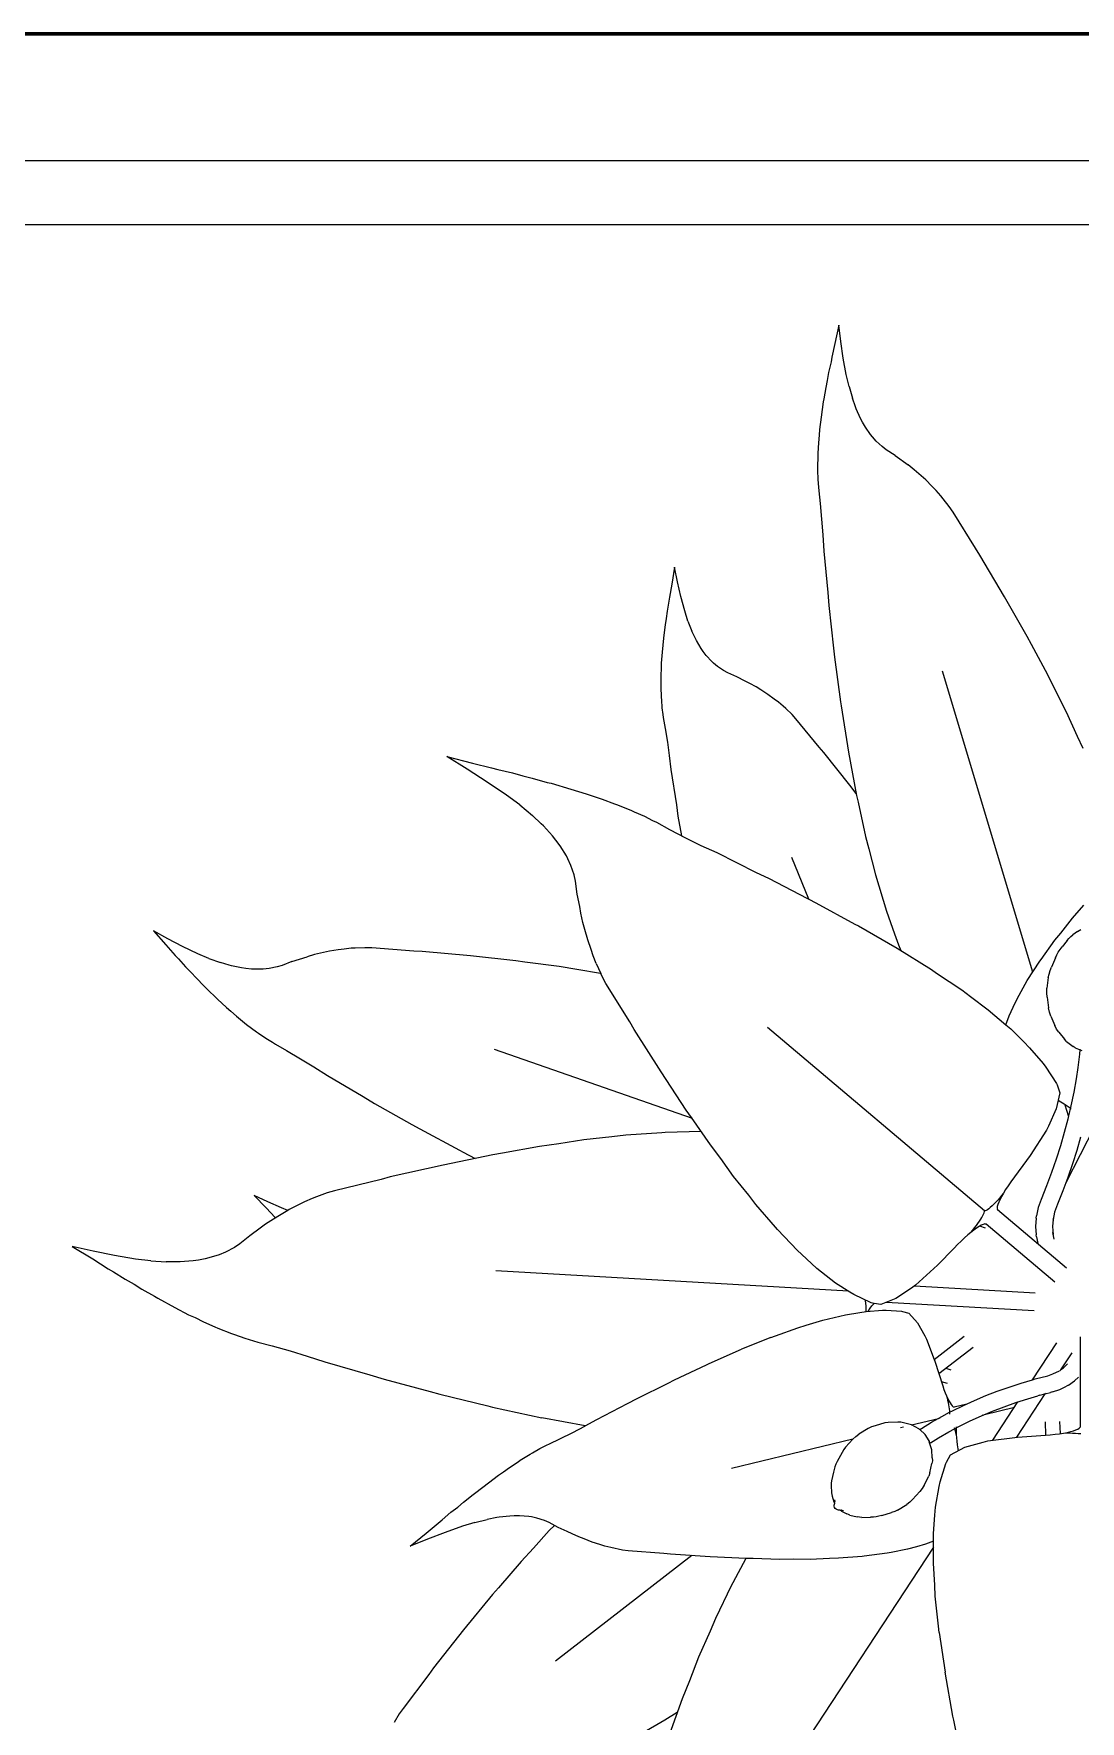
# Model space of a CAD drawing. Header units: metres. Extents: x 244.4 to 340.3, y -4.1 to 64.3.
# Drawn here: x 307.914 to 308.326, y 35.773 to 36.437 of the extents above; entities that cross this region are included whole.
import ezdxf

# ---------------------------------------------------------------- set-up
doc = ezdxf.new("R2010")
doc.units = ezdxf.units.M
doc.layers.add('A-WALL', color=6, linetype='Continuous', lineweight=60)
doc.layers.add('Edges', color=7, linetype='Continuous')

msp = doc.modelspace()

# ---------------------------------------------------------------- linework, layer by layer
at = {"layer": 'A-WALL'}
msp.add_line((305.65535, 36.4373), (311.50535, 36.4373), dxfattribs=at)
at = {"layer": 'Edges'}
for p, q in [((309.54113, 36.3873), (307.71605, 36.3873)), ((305.65535, 36.3623), (311.50535, 36.3623)), ((308.23061, 36.32262), (308.22907, 36.31547)), ((308.23143, 36.31618), (308.23061, 36.32262)), ((308.22907, 36.31547), (308.22782, 36.31002)), ((308.23236, 36.30969), (308.23143, 36.31618)), ((308.22656, 36.30402), (308.22606, 36.30096)), ((308.22752, 36.30824), (308.22656, 36.30402)), ((308.22782, 36.31002), (308.22752, 36.30824)), ((308.23354, 36.3032), (308.23236, 36.30969)), ((308.22545, 36.29818), (308.22474, 36.29369)), ((308.22606, 36.30096), (308.22545, 36.29818)), ((308.2346, 36.29857), (308.23354, 36.3032)), ((308.2346, 36.29857), (308.23594, 36.29395)), ((308.22449, 36.29246), (308.22364, 36.28647)), ((308.22474, 36.29369), (308.22449, 36.29246)), ((308.23717, 36.29053), (308.23594, 36.29395)), ((308.23747, 36.28971), (308.23717, 36.29053)), ((308.22364, 36.28647), (308.22303, 36.28161)), ((308.23917, 36.28595), (308.23747, 36.28971)), ((308.23997, 36.28449), (308.23917, 36.28595)), ((308.24105, 36.28259), (308.23997, 36.28449)), ((308.22287, 36.27936), (308.22257, 36.27642)), ((308.22303, 36.28161), (308.22287, 36.27936)), ((308.2431, 36.2796), (308.24105, 36.28259)), ((308.24378, 36.27879), (308.2431, 36.2796)), ((308.24529, 36.27707), (308.24378, 36.27879)), ((308.2223, 36.27138), (308.22223, 36.26656)), ((308.22238, 36.27237), (308.2223, 36.27138)), ((308.22257, 36.27642), (308.22238, 36.27237)), ((308.24763, 36.2749), (308.24529, 36.27707)), ((308.24928, 36.27366), (308.24763, 36.2749)), ((308.25274, 36.2714), (308.24928, 36.27366)), ((308.25274, 36.2714), (308.25783, 36.2677)), ((308.22223, 36.26656), (308.22227, 36.26556)), ((308.22227, 36.26556), (308.22234, 36.26196)), ((308.26024, 36.26577), (308.25783, 36.2677)), ((308.26202, 36.26421), (308.26024, 36.26577)), ((308.26476, 36.26178), (308.26202, 36.26421)), ((308.22234, 36.26196), (308.22258, 36.25896)), ((308.22258, 36.25896), (308.22267, 36.25752)), ((308.22267, 36.25752), (308.22321, 36.25256)), ((308.2672, 36.25932), (308.26476, 36.26178)), ((308.26883, 36.25765), (308.2672, 36.25932)), ((308.27069, 36.25554), (308.26883, 36.25765)), ((308.22321, 36.25256), (308.22379, 36.2463)), ((308.27163, 36.25437), (308.27069, 36.25554)), ((308.27402, 36.25131), (308.27163, 36.25437)), ((308.27551, 36.24911), (308.27402, 36.25131)), ((308.22379, 36.2463), (308.22428, 36.24016)), ((308.2843, 36.23495), (308.27551, 36.24911)), ((308.22428, 36.24016), (308.2247, 36.23377)), ((308.2247, 36.23377), (308.22623, 36.21753)), ((308.28606, 36.23221), (308.2843, 36.23495)), ((308.2958, 36.21586), (308.28606, 36.23221)), ((308.16602, 36.22747), (308.16491, 36.22081)), ((308.1672, 36.22173), (308.16602, 36.22747)), ((308.16491, 36.22081), (308.16398, 36.21572)), ((308.16848, 36.21597), (308.1672, 36.22173)), ((308.22623, 36.21753), (308.22665, 36.21236)), ((308.16379, 36.21408), (308.16308, 36.21017)), ((308.16398, 36.21572), (308.16379, 36.21408)), ((308.16999, 36.21027), (308.16848, 36.21597)), ((308.22665, 36.21236), (308.22854, 36.19563)), ((308.30471, 36.20021), (308.2958, 36.21586)), ((308.16229, 36.20477), (308.16183, 36.20066)), ((308.16274, 36.20734), (308.16229, 36.20477)), ((308.16308, 36.21017), (308.16274, 36.20734)), ((308.17127, 36.20624), (308.16999, 36.21027)), ((308.17127, 36.20624), (308.17283, 36.20227)), ((308.16164, 36.19953), (308.16112, 36.19406)), ((308.16183, 36.20066), (308.16164, 36.19953)), ((308.17422, 36.19935), (308.17283, 36.20227)), ((308.17456, 36.19866), (308.17422, 36.19935)), ((308.17641, 36.19552), (308.17456, 36.19866)), ((308.30637, 36.19705), (308.30471, 36.20021)), ((308.16112, 36.19406), (308.16076, 36.18965)), ((308.17727, 36.19432), (308.17641, 36.19552)), ((308.17842, 36.19277), (308.17727, 36.19432)), ((308.18059, 36.19037), (308.17842, 36.19277)), ((308.22854, 36.19563), (308.22891, 36.19208)), ((308.22891, 36.19208), (308.23127, 36.17452)), ((308.31283, 36.18506), (308.30637, 36.19705)), ((308.16072, 36.18763), (308.16056, 36.18499)), ((308.16056, 36.18499), (308.16058, 36.18136)), ((308.16076, 36.18965), (308.16072, 36.18763)), ((308.18129, 36.18973), (308.18059, 36.19037)), ((308.18286, 36.1884), (308.18129, 36.18973)), ((308.18526, 36.18678), (308.18286, 36.1884)), ((308.18695, 36.18589), (308.18526, 36.18678)), ((308.19044, 36.18433), (308.18695, 36.18589)), ((308.1938, 36.18263), (308.19044, 36.18433)), ((308.30691, 36.06822), (308.27141, 36.18657)), ((308.31595, 36.17874), (308.31283, 36.18506)), ((308.16058, 36.18136), (308.16055, 36.18048)), ((308.16055, 36.18048), (308.16071, 36.1762)), ((308.19561, 36.18172), (308.1938, 36.18263)), ((308.19806, 36.18034), (308.19561, 36.18172)), ((308.19988, 36.17919), (308.19806, 36.18034)), ((308.20267, 36.17742), (308.19988, 36.17919)), ((308.32017, 36.17037), (308.31595, 36.17874)), ((308.16071, 36.1762), (308.16079, 36.17532)), ((308.16079, 36.17532), (308.16103, 36.17216)), ((308.16103, 36.17216), (308.16141, 36.16954)), ((308.20518, 36.17558), (308.20267, 36.17742)), ((308.20684, 36.17434), (308.20518, 36.17558)), ((308.20875, 36.17275), (308.20684, 36.17434)), ((308.20973, 36.17184), (308.20875, 36.17275)), ((308.21219, 36.1695), (308.20973, 36.17184)), ((308.23127, 36.17452), (308.23148, 36.17287)), ((308.23148, 36.17287), (308.23438, 36.15471)), ((308.16141, 36.16954), (308.16156, 36.16829)), ((308.16156, 36.16829), (308.16231, 36.16401)), ((308.21374, 36.1678), (308.21219, 36.1695)), ((308.22293, 36.15667), (308.21374, 36.1678)), ((308.32451, 36.16089), (308.32017, 36.17037)), ((308.16231, 36.16401), (308.16315, 36.15861)), ((308.16315, 36.15861), (308.16389, 36.15332)), ((308.32674, 36.15614), (308.32451, 36.16089)), ((308.08445, 36.14799), (308.07644, 36.153)), ((308.07644, 36.153), (308.08647, 36.15039)), ((308.16389, 36.15332), (308.16456, 36.14784)), ((308.22475, 36.15453), (308.22293, 36.15667)), ((308.23494, 36.1417), (308.22475, 36.15453)), ((308.23438, 36.15471), (308.23759, 36.13765)), ((308.09232, 36.14296), (308.08445, 36.14799)), ((308.08647, 36.15039), (308.09405, 36.14859)), ((308.09405, 36.14859), (308.09646, 36.14786)), ((308.09646, 36.14786), (308.10221, 36.14654)), ((308.10221, 36.14654), (308.1063, 36.14536)), ((308.1063, 36.14536), (308.11003, 36.14451)), ((308.11003, 36.14451), (308.1159, 36.14282)), ((308.16456, 36.14784), (308.16671, 36.13395)), ((308.0999, 36.13778), (308.09232, 36.14296)), ((308.10509, 36.13392), (308.0999, 36.13778)), ((308.1159, 36.14282), (308.11751, 36.14245)), ((308.11751, 36.14245), (308.12517, 36.14019)), ((308.12517, 36.14019), (308.13124, 36.13836)), ((308.13124, 36.13836), (308.13398, 36.13737)), ((308.23745, 36.1384), (308.23494, 36.1417)), ((308.10509, 36.13392), (308.11006, 36.1298)), ((308.13398, 36.13737), (308.13754, 36.13624)), ((308.13754, 36.13624), (308.14235, 36.13442)), ((308.14235, 36.13442), (308.14351, 36.13403)), ((308.14351, 36.13403), (308.14904, 36.13178)), ((308.14904, 36.13178), (308.15015, 36.13125)), ((308.15015, 36.13125), (308.15412, 36.1295)), ((308.16671, 36.13395), (308.16733, 36.12955)), ((308.23759, 36.13765), (308.23819, 36.13499)), ((308.23819, 36.13499), (308.24115, 36.12156)), ((308.11359, 36.12648), (308.11006, 36.1298)), ((308.11441, 36.1257), (308.11359, 36.12648)), ((308.11801, 36.12175), (308.11441, 36.1257)), ((308.15412, 36.1295), (308.15733, 36.12784)), ((308.15733, 36.12784), (308.15885, 36.1271)), ((308.15885, 36.1271), (308.16395, 36.12431)), ((308.16733, 36.12955), (308.16869, 36.12184)), ((308.11935, 36.12005), (308.11801, 36.12175)), ((308.121, 36.11784), (308.11935, 36.12005)), ((308.12343, 36.11395), (308.121, 36.11784)), ((308.16395, 36.12431), (308.17029, 36.12101)), ((308.17029, 36.12101), (308.17637, 36.11803)), ((308.17637, 36.11803), (308.18257, 36.11517)), ((308.24115, 36.12156), (308.24242, 36.11668)), ((308.12403, 36.11275), (308.12343, 36.11395)), ((308.12521, 36.11016), (308.12403, 36.11275)), ((308.18257, 36.11517), (308.19809, 36.10738)), ((308.21879, 36.09683), (308.21215, 36.11325)), ((308.24242, 36.11668), (308.24508, 36.10642)), ((308.12647, 36.10641), (308.12521, 36.11016)), ((308.12703, 36.10389), (308.12647, 36.10641)), ((308.19809, 36.10738), (308.20293, 36.10508)), ((308.20293, 36.10508), (308.21832, 36.09707)), ((308.24508, 36.10642), (308.24937, 36.0922)), ((308.12774, 36.09888), (308.12703, 36.10389)), ((308.12869, 36.09395), (308.12774, 36.09888)), ((308.12916, 36.09133), (308.12869, 36.09395)), ((308.12998, 36.08772), (308.12916, 36.09133)), ((308.21832, 36.09707), (308.21879, 36.09683)), ((308.21879, 36.09683), (308.22151, 36.09549)), ((308.22151, 36.09549), (308.23695, 36.08706)), ((308.24937, 36.0922), (308.25251, 36.08321)), ((308.32249, 36.08941), (308.32694, 36.09453)), ((308.13074, 36.085), (308.12998, 36.08772)), ((308.13184, 36.08086), (308.13074, 36.085)), ((308.23695, 36.08706), (308.23837, 36.08632)), ((308.23837, 36.08632), (308.25356, 36.07755)), ((308.31788, 36.08348), (308.32249, 36.08941)), ((308.32514, 36.0846), (308.32582, 36.08491)), ((307.9667, 36.08129), (307.96101, 36.08439)), ((307.96101, 36.08439), (307.96589, 36.07896)), ((307.96589, 36.07896), (307.96958, 36.07474)), ((307.97251, 36.07823), (307.9667, 36.08129)), ((307.97845, 36.07538), (307.97251, 36.07823)), ((308.13314, 36.07705), (308.13184, 36.08086)), ((308.25251, 36.08321), (308.25404, 36.07889)), ((308.25404, 36.07889), (308.25493, 36.0767)), ((308.31016, 36.07313), (308.3156, 36.08069)), ((308.3156, 36.08069), (308.31788, 36.08348)), ((308.31762, 36.07713), (308.31839, 36.07816)), ((308.32035, 36.08065), (308.31839, 36.07816)), ((308.32035, 36.08065), (308.32105, 36.08144)), ((308.32105, 36.08144), (308.32181, 36.08215)), ((308.32181, 36.08215), (308.32263, 36.0828)), ((308.32452, 36.08421), (308.32263, 36.0828)), ((308.32452, 36.08421), (308.32514, 36.0846)), ((307.96958, 36.07474), (307.97085, 36.07346)), ((307.97085, 36.07346), (307.9737, 36.07022)), ((307.98283, 36.07353), (307.97845, 36.07538)), ((307.98283, 36.07353), (307.98736, 36.0719)), ((307.99085, 36.07089), (307.98736, 36.0719)), ((308.01547, 36.07229), (308.01162, 36.07081)), ((308.01547, 36.07229), (308.02146, 36.07424)), ((308.02443, 36.07506), (308.02146, 36.07424)), ((308.02674, 36.07559), (308.02443, 36.07506)), ((308.03031, 36.07638), (308.02674, 36.07559)), ((308.03374, 36.07692), (308.03031, 36.07638)), ((308.03605, 36.07726), (308.03374, 36.07692)), ((308.03884, 36.07753), (308.03605, 36.07726)), ((308.04035, 36.0776), (308.03884, 36.07753)), ((308.04423, 36.07775), (308.04035, 36.0776)), ((308.04688, 36.07767), (308.04423, 36.07775)), ((308.06351, 36.07648), (308.04688, 36.07767)), ((308.06676, 36.0763), (308.06351, 36.07648)), ((308.08572, 36.07461), (308.06676, 36.0763)), ((308.10361, 36.07264), (308.08572, 36.07461)), ((308.10714, 36.07214), (308.10361, 36.07264)), ((308.12065, 36.07034), (308.10714, 36.07214)), ((308.13398, 36.07454), (308.13314, 36.07705)), ((308.13514, 36.07161), (308.13398, 36.07454)), ((308.13514, 36.07161), (308.13695, 36.06765)), ((308.25356, 36.07755), (308.26702, 36.06921)), ((308.3047, 36.06482), (308.30965, 36.07244)), ((308.30965, 36.07244), (308.31016, 36.07313)), ((308.31577, 36.07374), (308.31424, 36.07013)), ((308.31577, 36.07374), (308.31631, 36.07492)), ((308.31631, 36.07492), (308.31692, 36.07605)), ((308.31692, 36.07605), (308.31762, 36.07713)), ((307.9737, 36.07022), (307.97588, 36.06801)), ((307.97588, 36.06801), (307.97778, 36.06588)), ((307.97778, 36.06588), (307.981, 36.06267)), ((307.99169, 36.07066), (307.99085, 36.07089)), ((307.99573, 36.06983), (307.99169, 36.07066)), ((307.99738, 36.06962), (307.99573, 36.06983)), ((307.99955, 36.06938), (307.99738, 36.06962)), ((308.00318, 36.06929), (307.99955, 36.06938)), ((308.00423, 36.06936), (308.00318, 36.06929)), ((308.00651, 36.06958), (308.00423, 36.06936)), ((308.00964, 36.0702), (308.00651, 36.06958)), ((308.01162, 36.07081), (308.00964, 36.0702)), ((308.1276, 36.06915), (308.12065, 36.07034)), ((308.13685, 36.06767), (308.1276, 36.06915)), ((308.13695, 36.06765), (308.13685, 36.06767)), ((308.1376, 36.06624), (308.13695, 36.06765)), ((308.13899, 36.06375), (308.1376, 36.06624)), ((308.26702, 36.06921), (308.26906, 36.0678)), ((308.26906, 36.0678), (308.27892, 36.06116)), ((308.30392, 36.06342), (308.3047, 36.06482)), ((308.31299, 36.066), (308.31242, 36.0618)), ((308.31299, 36.066), (308.31332, 36.0674)), ((308.31332, 36.0674), (308.31373, 36.06878)), ((308.31373, 36.06878), (308.31424, 36.07013)), ((307.981, 36.06267), (307.98185, 36.06175)), ((307.98185, 36.06175), (307.98621, 36.05755)), ((308.14839, 36.04857), (308.13899, 36.06375)), ((308.27892, 36.06116), (308.28239, 36.05854)), ((308.28239, 36.05854), (308.28931, 36.05337)), ((308.30071, 36.05772), (308.30392, 36.06342)), ((308.31234, 36.06004), (308.31242, 36.0618)), ((308.31249, 36.05828), (308.31234, 36.06004)), ((308.31249, 36.05828), (308.31305, 36.0541)), ((307.98621, 36.05755), (307.98978, 36.0542)), ((307.98978, 36.0542), (307.99151, 36.05276)), ((307.99151, 36.05276), (307.99371, 36.05079)), ((308.28931, 36.05337), (308.29634, 36.04739)), ((308.29763, 36.05104), (308.29917, 36.0544)), ((308.29917, 36.0544), (308.30071, 36.05772)), ((308.3134, 36.05243), (308.31305, 36.0541)), ((308.31396, 36.05082), (308.3134, 36.05243)), ((307.99371, 36.05079), (307.99689, 36.04826)), ((307.99689, 36.04826), (307.99765, 36.04762)), ((307.99765, 36.04762), (308.00151, 36.04473)), ((308.1501, 36.04564), (308.14839, 36.04857)), ((308.1607, 36.02897), (308.1501, 36.04564)), ((308.28791, 35.97432), (308.2026, 36.04641)), ((308.29634, 36.04739), (308.29763, 36.05104)), ((308.29634, 36.04739), (308.2982, 36.04581)), ((308.2982, 36.04581), (308.30337, 36.04073)), ((308.31396, 36.05082), (308.31553, 36.04715)), ((308.31621, 36.04579), (308.31553, 36.04715)), ((308.31709, 36.04454), (308.31621, 36.04579)), ((308.00151, 36.04473), (308.00234, 36.04418)), ((308.00234, 36.04418), (308.0053, 36.04213)), ((308.0053, 36.04213), (308.00787, 36.04056)), ((308.00787, 36.04056), (308.00909, 36.03979)), ((308.00909, 36.03979), (308.01341, 36.03732)), ((308.30337, 36.04073), (308.30564, 36.03845)), ((308.30564, 36.03845), (308.31093, 36.03218)), ((308.31709, 36.04454), (308.31929, 36.04175)), ((308.32016, 36.04087), (308.31929, 36.04175)), ((308.32016, 36.04087), (308.32277, 36.03891)), ((308.32349, 36.03842), (308.32277, 36.03891)), ((308.32349, 36.03842), (308.32618, 36.03733)), ((308.01341, 36.03732), (308.01884, 36.03412)), ((308.01884, 36.03412), (308.02409, 36.03092)), ((308.17299, 36.01056), (308.09514, 36.03767)), ((308.31093, 36.03218), (308.31201, 36.03072)), ((308.32524, 36.03591), (308.32459, 36.03063)), ((308.3254, 36.03764), (308.32524, 36.03591)), ((308.32542, 36.03784), (308.3254, 36.03764)), ((308.02409, 36.03092), (308.02951, 36.02751)), ((308.02951, 36.02751), (308.04357, 36.01922)), ((308.17061, 36.01389), (308.1607, 36.02897)), ((308.31201, 36.03072), (308.31619, 36.02431)), ((308.32391, 36.02619), (308.32297, 36.02091)), ((308.32459, 36.03063), (308.32391, 36.02619)), ((308.04357, 36.01922), (308.048, 36.01654)), ((308.31748, 36.0207), (308.31614, 36.01445)), ((308.31619, 36.02431), (308.31641, 36.0238)), ((308.31641, 36.0238), (308.31748, 36.0207)), ((308.32297, 36.02091), (308.32188, 36.01563)), ((308.048, 36.01654), (308.06267, 36.00826)), ((308.17268, 36.01101), (308.17061, 36.01389)), ((308.31614, 36.01445), (308.31309, 36.00764)), ((308.31794, 36.01703), (308.31684, 36.0177)), ((308.31922, 36.0162), (308.31794, 36.01703)), ((308.32043, 36.0154), (308.31922, 36.0162)), ((308.32095, 36.01168), (308.31968, 36.0159)), ((308.32153, 36.01462), (308.32043, 36.0154)), ((308.32095, 36.01168), (308.32064, 36.01036)), ((308.32188, 36.01563), (308.32095, 36.01168)), ((308.321, 36.01152), (308.32095, 36.01168)), ((308.3217, 36.0145), (308.32153, 36.01462)), ((308.32195, 36.01431), (308.32182, 36.01441)), ((308.06267, 36.00826), (308.06576, 36.00647)), ((308.06576, 36.00647), (308.08136, 35.99809)), ((308.16099, 36.00501), (308.14681, 36.00401)), ((308.16235, 36.00512), (308.16099, 36.00501)), ((308.17645, 36.00551), (308.16235, 36.00512)), ((308.18009, 36.00018), (308.17268, 36.01101)), ((308.31223, 36.006), (308.30587, 35.99607)), ((308.31309, 36.00764), (308.31223, 36.006)), ((308.31926, 36.00509), (308.31773, 35.99982)), ((308.32064, 36.01036), (308.31926, 36.00509)), ((308.32, 35.98537), (308.33123, 36.00745)), ((308.1129, 35.99959), (308.09834, 35.99694)), ((308.12046, 36.00064), (308.1129, 35.99959)), ((308.13034, 36.00216), (308.12046, 36.00064)), ((308.14137, 36.00335), (308.13034, 36.00216)), ((308.14681, 36.00401), (308.14137, 36.00335)), ((308.18416, 35.9948), (308.18009, 36.00018)), ((308.31773, 35.99982), (308.31606, 35.99456)), ((308.32569, 36.00326), (308.32415, 35.99798)), ((308.07498, 35.99229), (308.05416, 35.98758)), ((308.09446, 35.9963), (308.07498, 35.99229)), ((308.08136, 35.99809), (308.08282, 35.99729)), ((308.08282, 35.99729), (308.08759, 35.99488)), ((308.09834, 35.99694), (308.09446, 35.9963)), ((308.1892, 35.98781), (308.18416, 35.9948)), ((308.30587, 35.99607), (308.29825, 35.98562)), ((308.31606, 35.99456), (308.31423, 35.9893)), ((308.32247, 35.9927), (308.32064, 35.98742)), ((308.32415, 35.99798), (308.32247, 35.9927)), ((308.05063, 35.98665), (308.03222, 35.98218)), ((308.05416, 35.98758), (308.05063, 35.98665)), ((308.19517, 35.98038), (308.1892, 35.98781)), ((308.29825, 35.98562), (308.29718, 35.98407)), ((308.31423, 35.9893), (308.31226, 35.98404)), ((308.32064, 35.98742), (308.31867, 35.98215)), ((308.00599, 35.97782), (308.00068, 35.9803)), ((308.00068, 35.9803), (308.00537, 35.97543)), ((308.02351, 35.97916), (308.02051, 35.97784)), ((308.02514, 35.97978), (308.02351, 35.97916)), ((308.02932, 35.98134), (308.02514, 35.97978)), ((308.03222, 35.98218), (308.02932, 35.98134)), ((308.19797, 35.97674), (308.19517, 35.98038)), ((308.29311, 35.97852), (308.29234, 35.97769)), ((308.29388, 35.9794), (308.29311, 35.97852)), ((308.29399, 35.97872), (308.2935, 35.97765)), ((308.29463, 35.9803), (308.29388, 35.9794)), ((308.29461, 35.97991), (308.29399, 35.97872)), ((308.29535, 35.9812), (308.29461, 35.97991)), ((308.29535, 35.9812), (308.29463, 35.9803)), ((308.29621, 35.9826), (308.29535, 35.9812)), ((308.29718, 35.98407), (308.29621, 35.9826)), ((308.31015, 35.97878), (308.30902, 35.97553)), ((308.31226, 35.98404), (308.31015, 35.97878)), ((308.31867, 35.98215), (308.31655, 35.9769)), ((308.00537, 35.97543), (308.0089, 35.97166)), ((308.01138, 35.97541), (308.00599, 35.97782)), ((308.01067, 35.9725), (308.00822, 35.97105)), ((308.01388, 35.97442), (308.01067, 35.9725)), ((308.01388, 35.97442), (308.01138, 35.97541)), ((308.01441, 35.97473), (308.01388, 35.97442)), ((308.01807, 35.97661), (308.01441, 35.97473)), ((308.02051, 35.97784), (308.01807, 35.97661)), ((308.20572, 35.96781), (308.19797, 35.97674)), ((308.28684, 35.9717), (308.28721, 35.97237)), ((308.28721, 35.97237), (308.28751, 35.97298)), ((308.28751, 35.97298), (308.28773, 35.97351)), ((308.28773, 35.97351), (308.28786, 35.97396)), ((308.28786, 35.97396), (308.28791, 35.97432)), ((308.28818, 35.97432), (308.28791, 35.97432)), ((308.28854, 35.97446), (308.28818, 35.97432)), ((308.28901, 35.97472), (308.28854, 35.97446)), ((308.28955, 35.97511), (308.28901, 35.97472)), ((308.29017, 35.97561), (308.28955, 35.97511)), ((308.29086, 35.97621), (308.29017, 35.97561)), ((308.29158, 35.97691), (308.29086, 35.97621)), ((308.29234, 35.97769), (308.29158, 35.97691)), ((308.29293, 35.97593), (308.29286, 35.97529)), ((308.29286, 35.97529), (308.29297, 35.97478)), ((308.29315, 35.97672), (308.29293, 35.97593)), ((308.29304, 35.97465), (308.29297, 35.97478)), ((308.3201, 35.95175), (308.29304, 35.97465)), ((308.2935, 35.97765), (308.29315, 35.97672)), ((308.30822, 35.97142), (308.30833, 35.97226)), ((308.30902, 35.97553), (308.30833, 35.97226)), ((308.31544, 35.9737), (308.31485, 35.97089)), ((308.31655, 35.9769), (308.31544, 35.9737)), ((308.00296, 35.96742), (307.9989, 35.9645)), ((308.00511, 35.969), (308.00296, 35.96742)), ((308.00822, 35.97105), (308.00511, 35.969)), ((308.0089, 35.97166), (308.00903, 35.97153)), ((308.20642, 35.96697), (308.20572, 35.96781)), ((308.2144, 35.95863), (308.20642, 35.96697)), ((308.28258, 35.9658), (308.28136, 35.96477)), ((308.28372, 35.96669), (308.28258, 35.9658)), ((308.28258, 35.9658), (308.28331, 35.96669)), ((308.28331, 35.96669), (308.28402, 35.96759)), ((308.28478, 35.96746), (308.28372, 35.96669)), ((308.28402, 35.96759), (308.28469, 35.96847)), ((308.28469, 35.96847), (308.28531, 35.96934)), ((308.28575, 35.96809), (308.28478, 35.96746)), ((308.28531, 35.96934), (308.28588, 35.97017)), ((308.28602, 35.96824), (308.28575, 35.96809)), ((308.28588, 35.97017), (308.28639, 35.97096)), ((308.28662, 35.96857), (308.28602, 35.96824)), ((308.28824, 35.96746), (308.28602, 35.96824)), ((308.28639, 35.97096), (308.28684, 35.9717)), ((308.28738, 35.96891), (308.28662, 35.96857)), ((308.28802, 35.9691), (308.28738, 35.96891)), ((308.28802, 35.9691), (308.28811, 35.9691)), ((308.28811, 35.9691), (308.28855, 35.96913)), ((308.28855, 35.96913), (308.31552, 35.94634)), ((308.30822, 35.97142), (308.30798, 35.96814)), ((308.30798, 35.96814), (308.3082, 35.96487)), ((308.31485, 35.97089), (308.31466, 35.96814)), ((308.31466, 35.96814), (308.31487, 35.96494)), ((308.31528, 35.96319), (308.31475, 35.96578)), ((308.31485, 35.97089), (308.31477, 35.9705)), ((308.31489, 35.97134), (308.31485, 35.97089)), ((307.93739, 35.95846), (307.9291, 35.96028)), ((307.9291, 35.96028), (307.93721, 35.95533)), ((307.99287, 35.9599), (307.98944, 35.95805)), ((307.99496, 35.96135), (307.99287, 35.9599)), ((307.9989, 35.9645), (307.99496, 35.96135)), ((308.21589, 35.95727), (308.2144, 35.95863)), ((308.2759, 35.95959), (308.26943, 35.95296)), ((308.27733, 35.96103), (308.2759, 35.95959)), ((308.27872, 35.96238), (308.27733, 35.96103)), ((308.28007, 35.96363), (308.27872, 35.96238)), ((308.28136, 35.96477), (308.28007, 35.96363)), ((308.30831, 35.96403), (308.3082, 35.96487)), ((308.30831, 35.96403), (308.30884, 35.96142)), ((307.93721, 35.95533), (307.94329, 35.95146)), ((307.94569, 35.95674), (307.93739, 35.95846)), ((307.954, 35.95532), (307.94569, 35.95674)), ((307.95996, 35.95458), (307.954, 35.95532)), ((307.95996, 35.95458), (307.96599, 35.95417)), ((307.97054, 35.95416), (307.96599, 35.95417)), ((307.97161, 35.95417), (307.97054, 35.95416)), ((307.97669, 35.95457), (307.97161, 35.95417)), ((307.97873, 35.95489), (307.97669, 35.95457)), ((307.98136, 35.95536), (307.97873, 35.95489)), ((307.98564, 35.95652), (307.98136, 35.95536)), ((307.98686, 35.95698), (307.98564, 35.95652)), ((307.98944, 35.95805), (307.98686, 35.95698)), ((308.222, 35.95163), (308.21589, 35.95727)), ((308.26943, 35.95296), (308.2607, 35.94502)), ((307.94329, 35.95146), (307.94533, 35.95033)), ((307.94533, 35.95033), (307.94997, 35.94736)), ((307.94997, 35.94736), (307.95343, 35.94542)), ((307.95343, 35.94542), (307.95647, 35.94349)), ((308.23434, 35.94266), (308.09567, 35.95066)), ((308.22565, 35.94876), (308.222, 35.95163)), ((308.22935, 35.94587), (308.22565, 35.94876)), ((308.23495, 35.94227), (308.22935, 35.94587)), ((307.95647, 35.94349), (307.9615, 35.94069)), ((307.9615, 35.94069), (307.96283, 35.93986)), ((307.96283, 35.93986), (307.9695, 35.93625)), ((308.23648, 35.94134), (308.23495, 35.94227)), ((308.24331, 35.93807), (308.23648, 35.94134)), ((308.24109, 35.93892), (308.24104, 35.93916)), ((308.24122, 35.93791), (308.24109, 35.93892)), ((308.25303, 35.93976), (308.24709, 35.9374)), ((308.25923, 35.9439), (308.25303, 35.93976)), ((308.2607, 35.94502), (308.25923, 35.9439)), ((308.2603, 35.94472), (308.30779, 35.94198)), ((307.9695, 35.93625), (307.97488, 35.93342)), ((307.97488, 35.93342), (307.97742, 35.93225)), ((307.97742, 35.93225), (307.98066, 35.93063)), ((308.22427, 35.93126), (308.23321, 35.9334)), ((308.23321, 35.9334), (308.23884, 35.93432)), ((308.23884, 35.93432), (308.24131, 35.9347)), ((308.24131, 35.93682), (308.24122, 35.93791)), ((308.24134, 35.93568), (308.24131, 35.93682)), ((308.24131, 35.9347), (308.24134, 35.93568)), ((308.24131, 35.9347), (308.24135, 35.9347)), ((308.24135, 35.9347), (308.24778, 35.93515)), ((308.24221, 35.93476), (308.24228, 35.93491)), ((308.24228, 35.93491), (308.24292, 35.936)), ((308.24292, 35.936), (308.24359, 35.93691)), ((308.24385, 35.93794), (308.24331, 35.93807)), ((308.24359, 35.93691), (308.24427, 35.93761)), ((308.24456, 35.93782), (308.24385, 35.93794)), ((308.24427, 35.93761), (308.24456, 35.93782)), ((308.24709, 35.9374), (308.24456, 35.93782)), ((308.24778, 35.93515), (308.24922, 35.93515)), ((308.30739, 35.9349), (308.24918, 35.93823)), ((308.24922, 35.93515), (308.25523, 35.93483)), ((308.25523, 35.93483), (308.25566, 35.93473)), ((308.25566, 35.93473), (308.25813, 35.93397)), ((308.25813, 35.93397), (308.26148, 35.93021)), ((307.98066, 35.93063), (307.98523, 35.92865)), ((307.98523, 35.92865), (307.98632, 35.92814)), ((307.98632, 35.92814), (307.99175, 35.92597)), ((307.99175, 35.92597), (307.9929, 35.92558)), ((307.9929, 35.92558), (307.99695, 35.92413)), ((308.20568, 35.92511), (308.21449, 35.92829)), ((308.21449, 35.92829), (308.21777, 35.92927)), ((308.21777, 35.92927), (308.22427, 35.93126)), ((308.26148, 35.93021), (308.26438, 35.92511)), ((307.99695, 35.92413), (308.0004, 35.92312)), ((308.0004, 35.92312), (308.00203, 35.92261)), ((308.00203, 35.92261), (308.00771, 35.92113)), ((308.00771, 35.92113), (308.01476, 35.91914)), ((308.01476, 35.91914), (308.02153, 35.9171)), ((308.17964, 35.91422), (308.19228, 35.91979)), ((308.20384, 35.92447), (308.19228, 35.91979)), ((308.20384, 35.92447), (308.20568, 35.92511)), ((308.26438, 35.92511), (308.26503, 35.9238)), ((308.26503, 35.9238), (308.2681, 35.91584)), ((308.2681, 35.91584), (308.27995, 35.92499)), ((308.28337, 35.92057), (308.26995, 35.9102)), ((308.30677, 35.9078), (308.3163, 35.92232)), ((308.32553, 35.92476), (308.32549, 35.88932)), ((308.02153, 35.9171), (308.02844, 35.91488)), ((308.02844, 35.91488), (308.04619, 35.90978)), ((308.16598, 35.90777), (308.17851, 35.91366)), ((308.17851, 35.91366), (308.17964, 35.91422)), ((308.2681, 35.91584), (308.26837, 35.91514)), ((308.26837, 35.91514), (308.27147, 35.90544)), ((308.2727, 35.91232), (308.27471, 35.91179)), ((308.32222, 35.91843), (308.31781, 35.91169)), ((308.31781, 35.91169), (308.31898, 35.91251)), ((308.31898, 35.91251), (308.32056, 35.91402)), ((308.04619, 35.90978), (308.05174, 35.90809)), ((308.05174, 35.90809), (308.0699, 35.90323)), ((308.15124, 35.90043), (308.16349, 35.90648)), ((308.16349, 35.90648), (308.16598, 35.90777)), ((308.2733, 35.90638), (308.27098, 35.90699)), ((308.27147, 35.90544), (308.27196, 35.90404)), ((308.29755, 35.90497), (308.30227, 35.90649)), ((308.30227, 35.90649), (308.30677, 35.9078)), ((308.30677, 35.9078), (308.30788, 35.90813)), ((308.30788, 35.90813), (308.31277, 35.90942)), ((308.31277, 35.90942), (308.31482, 35.9101)), ((308.31482, 35.9101), (308.3174, 35.91136)), ((308.31763, 35.91142), (308.31752, 35.91126)), ((308.31781, 35.91169), (308.31767, 35.91149)), ((308.32087, 35.90572), (308.32015, 35.90528)), ((308.32087, 35.90572), (308.32323, 35.90736)), ((308.32323, 35.90736), (308.3248, 35.90887)), ((308.0699, 35.90323), (308.07369, 35.90216)), ((308.07369, 35.90216), (308.0926, 35.89753)), ((308.14753, 35.89842), (308.15124, 35.90043)), ((308.27196, 35.90404), (308.27245, 35.90274)), ((308.27245, 35.90274), (308.27293, 35.90154)), ((308.27293, 35.90154), (308.27341, 35.90046)), ((308.27293, 35.90154), (308.27317, 35.90066)), ((308.27317, 35.90066), (308.2734, 35.89977)), ((308.2734, 35.89977), (308.2736, 35.89887)), ((308.27341, 35.90046), (308.27388, 35.89952)), ((308.2736, 35.89887), (308.27377, 35.89799)), ((308.27388, 35.89952), (308.27433, 35.89871)), ((308.2796, 35.89774), (308.28395, 35.89972)), ((308.28395, 35.89972), (308.28839, 35.90158)), ((308.28839, 35.90158), (308.29292, 35.90333)), ((308.29113, 35.884), (308.30106, 35.89913)), ((308.29292, 35.90333), (308.29755, 35.90497)), ((308.2956, 35.89722), (308.30022, 35.89885)), ((308.30022, 35.89885), (308.30492, 35.90037)), ((308.3116, 35.90224), (308.30044, 35.88523)), ((308.30492, 35.90037), (308.3089, 35.90153)), ((308.30971, 35.90177), (308.3089, 35.90153)), ((308.30971, 35.90177), (308.3116, 35.90224)), ((308.3116, 35.90224), (308.3138, 35.90282)), ((308.31183, 35.90258), (308.3116, 35.90224)), ((308.31461, 35.90305), (308.3138, 35.90282)), ((308.31461, 35.90305), (308.31751, 35.90399)), ((308.31751, 35.90399), (308.32015, 35.90528)), ((308.0926, 35.89753), (308.09436, 35.89708)), ((308.09436, 35.89708), (308.11379, 35.89285)), ((308.13085, 35.88968), (308.11379, 35.89285)), ((308.13085, 35.88968), (308.13536, 35.89218)), ((308.13536, 35.89218), (308.14753, 35.89842)), ((308.25916, 35.89006), (308.26975, 35.89262)), ((308.26709, 35.8911), (308.27117, 35.89343)), ((308.26975, 35.89262), (308.27044, 35.89279)), ((308.27117, 35.89343), (308.27411, 35.89502)), ((308.27377, 35.89799), (308.27391, 35.89715)), ((308.27391, 35.89715), (308.27401, 35.89637)), ((308.27401, 35.89637), (308.27408, 35.89565)), ((308.27408, 35.89565), (308.27411, 35.89502)), ((308.2741, 35.89449), (308.27409, 35.89435)), ((308.27411, 35.8948), (308.2741, 35.89449)), ((308.27411, 35.89502), (308.27534, 35.89564)), ((308.27411, 35.89502), (308.27411, 35.89499)), ((308.27433, 35.89871), (308.27475, 35.89806)), ((308.27475, 35.89806), (308.27516, 35.89755)), ((308.27516, 35.89755), (308.27553, 35.89721)), ((308.27534, 35.89564), (308.2796, 35.89774)), ((308.27553, 35.89721), (308.27591, 35.89704)), ((308.27602, 35.89703), (308.27591, 35.89704)), ((308.28093, 35.89821), (308.27602, 35.89703)), ((308.28231, 35.89164), (308.28665, 35.89362)), ((308.28665, 35.89362), (308.29108, 35.89548)), ((308.28713, 35.89395), (308.28723, 35.89398)), ((308.28789, 35.89414), (308.29966, 35.89698)), ((308.29108, 35.89548), (308.2956, 35.89722)), ((308.1209, 35.8846), (308.12594, 35.88709)), ((308.12594, 35.88709), (308.13066, 35.88957)), ((308.13066, 35.88957), (308.13085, 35.88968)), ((308.23613, 35.88449), (308.23725, 35.88551)), ((308.23725, 35.88551), (308.23853, 35.88637)), ((308.24212, 35.8886), (308.23853, 35.88637)), ((308.24345, 35.88925), (308.24212, 35.8886)), ((308.24488, 35.8897), (308.24345, 35.88925)), ((308.24871, 35.89083), (308.24488, 35.8897)), ((308.25003, 35.89102), (308.24871, 35.89083)), ((308.25384, 35.89111), (308.25003, 35.89102)), ((308.25493, 35.89108), (308.25384, 35.89111)), ((308.25483, 35.88901), (308.25606, 35.88931)), ((308.25599, 35.89083), (308.25493, 35.89108)), ((308.25916, 35.89006), (308.25599, 35.89083)), ((308.26204, 35.88849), (308.25916, 35.89006)), ((308.26239, 35.88829), (308.26204, 35.88849)), ((308.26244, 35.88825), (308.26239, 35.88829)), ((308.26244, 35.88825), (308.26311, 35.88866)), ((308.26451, 35.8863), (308.26244, 35.88825)), ((308.26311, 35.88866), (308.26709, 35.8911)), ((308.26607, 35.88383), (308.26451, 35.8863)), ((308.26984, 35.88502), (308.27391, 35.88734)), ((308.27391, 35.88734), (308.27806, 35.88955)), ((308.27631, 35.88801), (308.27606, 35.88885)), ((308.27655, 35.88714), (308.27631, 35.88801)), ((308.27678, 35.88626), (308.27655, 35.88714)), ((308.27675, 35.88844), (308.27674, 35.88741)), ((308.27674, 35.88741), (308.27678, 35.88626)), ((308.2768, 35.88926), (308.27675, 35.88844)), ((308.27678, 35.88626), (308.27686, 35.88501)), ((308.27806, 35.88955), (308.28231, 35.89164)), ((308.30086, 35.88528), (308.31376, 35.88621)), ((308.31201, 35.88609), (308.31187, 35.89127)), ((308.31376, 35.88621), (308.31563, 35.88639)), ((308.31563, 35.88639), (308.31738, 35.88661)), ((308.31738, 35.88661), (308.319, 35.88685)), ((308.31745, 35.89142), (308.31759, 35.88664)), ((308.319, 35.88685), (308.32047, 35.88712)), ((308.319, 35.88685), (308.32016, 35.88689)), ((308.32016, 35.88689), (308.32133, 35.88689)), ((308.32047, 35.88712), (308.32178, 35.88741)), ((308.32133, 35.88689), (308.3225, 35.88687)), ((308.32178, 35.88741), (308.32291, 35.88773)), ((308.3225, 35.88687), (308.32363, 35.88682)), ((308.32291, 35.88773), (308.32385, 35.88806)), ((308.32363, 35.88682), (308.32471, 35.88674)), ((308.32385, 35.88806), (308.32459, 35.8884)), ((308.32459, 35.8884), (308.32512, 35.88876)), ((308.32471, 35.88674), (308.32572, 35.88664)), ((308.32512, 35.88876), (308.32545, 35.88918)), ((308.32549, 35.88932), (308.32545, 35.88918)), ((308.10921, 35.8786), (308.11007, 35.87906)), ((308.11007, 35.87906), (308.11302, 35.88077)), ((308.11302, 35.88077), (308.11557, 35.88204)), ((308.11557, 35.88204), (308.11675, 35.88266)), ((308.11675, 35.88266), (308.1209, 35.8846)), ((308.23613, 35.88449), (308.18837, 35.87293)), ((308.23186, 35.87926), (308.22999, 35.87566)), ((308.23251, 35.88034), (308.23186, 35.87926)), ((308.23323, 35.88136), (308.23251, 35.88034)), ((308.23611, 35.88447), (308.23323, 35.88136)), ((308.23611, 35.88447), (308.23613, 35.88449)), ((308.26607, 35.88383), (308.26619, 35.88345)), ((308.26718, 35.88032), (308.26619, 35.88345)), ((308.26659, 35.88304), (308.26637, 35.88289)), ((308.26659, 35.88304), (308.26984, 35.88502)), ((308.26734, 35.87706), (308.26718, 35.88032)), ((308.27456, 35.87826), (308.28019, 35.88127)), ((308.27686, 35.88501), (308.27699, 35.88366)), ((308.27699, 35.88366), (308.27716, 35.88222)), ((308.27716, 35.88222), (308.27737, 35.88071)), ((308.27737, 35.88071), (308.27751, 35.87984)), ((308.28019, 35.88127), (308.28736, 35.88333)), ((308.28736, 35.88333), (308.28917, 35.88374)), ((308.28917, 35.88374), (308.30086, 35.88528)), ((308.09866, 35.87163), (308.10103, 35.87337)), ((308.10103, 35.87337), (308.10443, 35.87558)), ((308.10443, 35.87558), (308.10522, 35.87613)), ((308.10522, 35.87613), (308.10921, 35.8786)), ((308.22871, 35.87253), (308.22846, 35.87143)), ((308.22905, 35.87361), (308.22871, 35.87253)), ((308.22947, 35.87465), (308.22905, 35.87361)), ((308.22999, 35.87566), (308.22947, 35.87465)), ((308.26639, 35.87117), (308.2672, 35.8749)), ((308.26738, 35.87597), (308.2672, 35.8749)), ((308.26734, 35.87706), (308.26738, 35.87597)), ((308.27043, 35.86761), (308.27263, 35.87494)), ((308.27263, 35.87494), (308.27288, 35.87544)), ((308.27288, 35.87544), (308.27456, 35.87826)), ((308.08777, 35.86353), (308.09277, 35.86734)), ((308.09277, 35.86734), (308.09675, 35.87035)), ((308.09675, 35.87035), (308.09866, 35.87163)), ((308.22763, 35.8672), (308.22761, 35.86628)), ((308.22761, 35.86628), (308.22774, 35.86334)), ((308.22774, 35.86811), (308.22763, 35.8672)), ((308.22846, 35.87143), (308.22774, 35.86811)), ((308.2641, 35.86637), (308.26339, 35.86506)), ((308.2641, 35.86637), (308.26595, 35.86992)), ((308.26639, 35.87117), (308.26595, 35.86992)), ((308.26864, 35.85776), (308.27001, 35.86584)), ((308.27001, 35.86584), (308.27043, 35.86761)), ((308.08071, 35.85776), (308.08298, 35.85973)), ((308.08298, 35.85973), (308.08679, 35.86268)), ((308.08679, 35.86268), (308.08777, 35.86353)), ((308.22774, 35.86334), (308.2278, 35.8627)), ((308.2278, 35.8627), (308.22795, 35.86207)), ((308.22795, 35.86207), (308.22867, 35.8598)), ((308.22867, 35.8598), (308.22881, 35.8595)), ((308.22892, 35.85923), (308.22878, 35.85859)), ((308.22881, 35.8595), (308.22894, 35.8593)), ((308.22892, 35.85999), (308.22897, 35.85988)), ((308.22894, 35.8593), (308.22892, 35.85923)), ((308.22894, 35.8593), (308.22902, 35.85969)), ((308.22896, 35.86054), (308.22897, 35.85988)), ((308.22897, 35.85988), (308.22896, 35.85976)), ((308.22896, 35.85976), (308.22902, 35.85969)), ((308.25854, 35.85969), (308.2573, 35.85877)), ((308.25963, 35.86078), (308.25854, 35.85969)), ((308.25963, 35.86078), (308.2625, 35.86387)), ((308.26339, 35.86506), (308.2625, 35.86387)), ((308.07296, 35.85147), (308.07455, 35.85267)), ((308.07455, 35.85267), (308.07806, 35.85571)), ((308.07806, 35.85571), (308.08071, 35.85776)), ((308.08742, 35.85167), (308.09235, 35.85291)), ((308.09609, 35.85361), (308.09235, 35.85291)), ((308.09697, 35.85377), (308.09609, 35.85361)), ((308.10116, 35.85422), (308.09697, 35.85377)), ((308.10286, 35.85428), (308.10116, 35.85422)), ((308.10503, 35.8543), (308.10286, 35.85428)), ((308.10864, 35.85403), (308.10503, 35.8543)), ((308.10968, 35.85386), (308.10864, 35.85403)), ((308.11187, 35.85341), (308.10968, 35.85386)), ((308.11484, 35.85246), (308.11187, 35.85341)), ((308.1167, 35.85165), (308.11484, 35.85246)), ((308.22881, 35.8581), (308.22878, 35.85859)), ((308.22895, 35.85762), (308.22881, 35.8581)), ((308.22922, 35.8572), (308.22895, 35.85762)), ((308.22958, 35.85686), (308.22922, 35.8572)), ((308.23002, 35.85662), (308.22958, 35.85686)), ((308.2305, 35.85651), (308.23002, 35.85662)), ((308.23115, 35.85652), (308.2305, 35.85651)), ((308.2318, 35.85645), (308.23115, 35.85652)), ((308.23117, 35.85657), (308.23125, 35.85651)), ((308.23125, 35.85651), (308.2314, 35.85636)), ((308.23167, 35.85616), (308.2314, 35.85636)), ((308.23141, 35.85664), (308.23168, 35.85646)), ((308.23168, 35.85646), (308.23147, 35.85654)), ((308.23167, 35.85616), (308.23375, 35.85503)), ((308.23245, 35.85631), (308.2318, 35.85645)), ((308.2319, 35.85638), (308.2318, 35.85645)), ((308.23434, 35.85476), (308.23375, 35.85503)), ((308.23497, 35.85458), (308.23434, 35.85476)), ((308.23497, 35.85458), (308.23782, 35.85389)), ((308.23873, 35.85373), (308.23782, 35.85389)), ((308.23964, 35.85367), (308.23873, 35.85373)), ((308.23964, 35.85367), (308.24304, 35.85374)), ((308.24417, 35.85378), (308.24304, 35.85374)), ((308.24529, 35.8539), (308.24417, 35.85378)), ((308.24639, 35.85412), (308.24529, 35.8539)), ((308.24749, 35.85443), (308.24639, 35.85412)), ((308.24749, 35.85443), (308.25137, 35.85558)), ((308.25256, 35.85601), (308.25137, 35.85558)), ((308.2537, 35.85653), (308.25256, 35.85601)), ((308.2537, 35.85653), (308.2573, 35.85877)), ((308.26782, 35.84733), (308.26836, 35.85456)), ((308.26836, 35.85456), (308.26864, 35.85776)), ((308.06197, 35.84234), (308.0683, 35.8475)), ((308.0683, 35.8475), (308.07296, 35.85147)), ((308.07573, 35.84776), (308.06888, 35.8451)), ((308.08255, 35.85017), (308.07573, 35.84776)), ((308.08742, 35.85167), (308.08255, 35.85017)), ((308.11674, 35.84848), (308.11045, 35.84153)), ((308.12022, 35.84976), (308.1167, 35.85165)), ((308.11877, 35.85054), (308.11674, 35.84848)), ((308.12379, 35.84808), (308.12022, 35.84976)), ((308.12567, 35.84716), (308.12379, 35.84808)), ((308.12834, 35.846), (308.12567, 35.84716)), ((308.13043, 35.84521), (308.12834, 35.846)), ((308.2678, 35.84202), (308.26782, 35.84733)), ((308.06888, 35.8451), (308.06197, 35.84234)), ((308.11045, 35.84153), (308.10567, 35.83636)), ((308.13357, 35.84399), (308.13043, 35.84521)), ((308.1366, 35.84304), (308.13357, 35.84399)), ((308.13858, 35.84241), (308.1366, 35.84304)), ((308.14098, 35.84178), (308.13858, 35.84241)), ((308.14554, 35.84085), (308.14098, 35.84178)), ((308.14777, 35.84058), (308.14554, 35.84085)), ((308.16178, 35.83949), (308.14777, 35.84058)), ((308.16444, 35.83922), (308.16178, 35.83949)), ((308.17996, 35.8382), (308.16444, 35.83922)), ((308.2678, 35.84202), (308.20272, 35.74295)), ((308.24963, 35.83961), (308.24062, 35.83842)), ((308.25119, 35.83992), (308.24963, 35.83961)), ((308.25761, 35.84118), (308.25119, 35.83992)), ((308.26114, 35.84216), (308.25761, 35.84118)), ((308.26469, 35.84318), (308.26114, 35.84216)), ((308.26781, 35.84438), (308.26469, 35.84318)), ((308.26778, 35.83565), (308.2678, 35.84202)), ((308.10567, 35.83636), (308.09678, 35.82602)), ((308.17282, 35.83867), (308.1191, 35.79714)), ((308.19415, 35.83748), (308.17996, 35.8382)), ((308.19407, 35.83748), (308.1889, 35.82793)), ((308.19695, 35.83746), (308.19415, 35.83748)), ((308.20727, 35.83713), (308.19695, 35.83746)), ((308.21259, 35.83721), (308.20727, 35.83713)), ((308.21937, 35.83716), (308.21259, 35.83721)), ((308.22687, 35.8375), (308.21937, 35.83716)), ((308.23048, 35.83759), (308.22687, 35.8375)), ((308.23976, 35.83836), (308.23048, 35.83759)), ((308.24062, 35.83842), (308.23976, 35.83836)), ((308.2683, 35.82704), (308.26778, 35.83565)), ((308.09678, 35.82602), (308.09443, 35.82334)), ((308.18831, 35.8267), (308.1821, 35.81392)), ((308.1889, 35.82793), (308.18831, 35.8267)), ((308.26853, 35.82269), (308.2683, 35.82704)), ((308.09443, 35.82334), (308.08301, 35.80942)), ((308.26983, 35.81087), (308.26853, 35.82269)), ((308.1821, 35.81392), (308.17994, 35.80887)), ((308.08301, 35.80942), (308.07124, 35.79446)), ((308.17994, 35.80887), (308.17546, 35.79873)), ((308.27007, 35.80841), (308.26983, 35.81087)), ((308.27007, 35.80841), (308.27239, 35.79275)), ((308.07124, 35.79446), (308.06931, 35.79184)), ((308.17546, 35.79873), (308.17184, 35.78941)), ((308.27549, 35.77548), (308.27239, 35.79275)), ((308.06931, 35.79184), (308.05924, 35.77856)), ((308.17184, 35.78941), (308.16896, 35.78234)), ((308.16896, 35.78234), (308.16398, 35.7684)), ((308.05772, 35.77639), (308.05572, 35.77306)), ((308.05924, 35.77856), (308.05772, 35.77639)), ((308.1462, 35.76478), (308.16211, 35.77399)), ((308.16211, 35.77399), (308.16707, 35.77705)), ((308.27585, 35.77392), (308.27549, 35.77548)), ((308.27938, 35.75668), (308.27585, 35.77392))]:
    msp.add_line(p, q, dxfattribs=at)

doc.saveas('drawing.dxf')
